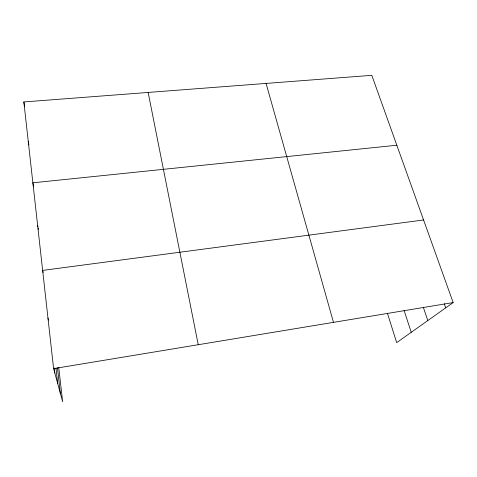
<?xml version="1.0" encoding="UTF-8"?>
<svg xmlns="http://www.w3.org/2000/svg" width="477" height="477" viewBox="0 0 477 477"><rect width="100%" height="100%" fill="white"/><g stroke="black" fill="none" stroke-linecap="round" stroke-linejoin="round"><path stroke-width="0.72" d="M58.707 367.314L62.642 401.67L53.609 368.626L23.85 101.947L371.804 75.33L453.15 302.579L396.691 342.629L387.366 313.121M53.609 368.626L453.15 302.579M423.576 219.969L42.65 270.405L43.115 272.564M396.822 145.229L32.871 182.81L33.646 186.835M444.23 303.706L445.691 307.868M423.314 307.289L427.809 320.556M404.091 310.455L411.234 332.314M266.071 83.415L333.483 322.357M47.968 318.07L48.463 320.145M37.623 225.388L37.892 226.718M38.16 228.048L38.434 229.377M148.15 92.437L198.241 344.716M28.238 141.281L28.906 144.919M23.85 101.947L24.613 106.252M57.449 367.773L60.358 393.31M55.982 368.268L57.717 383.657M54.247 367.91L54.825 373.08"/></g></svg>
